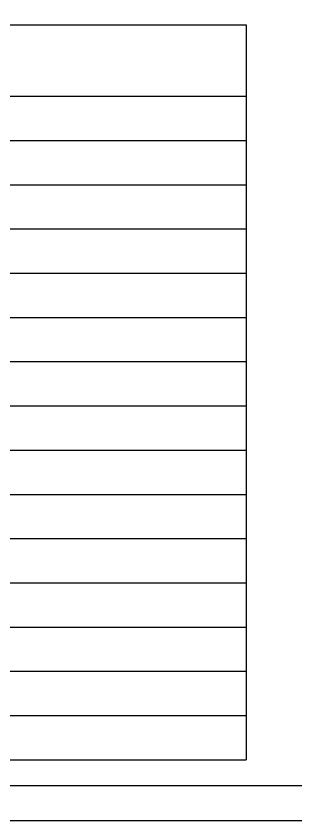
# Model space of a CAD drawing. Header units: millimetres. Extents: x 3552052 to 4144896, y -707811 to -630695.
# Drawn here: x 3980193 to 3982035, y -666235 to -660934 of the extents above; entities that cross this region are included whole.
import ezdxf

# ---------------------------------------------------------------- set-up
doc = ezdxf.new("R2010")
doc.units = ezdxf.units.MM
doc.header["$LTSCALE"] = 6
doc.header["$MEASUREMENT"] = 0
doc.linetypes.add('ACAD_ISO04W100', pattern=[30, 24, -3, 0, -3])
doc.layers.get('0').update_dxf_attribs({"linetype": 'CONTINUOUS', "lineweight": 0})
doc.layers.add('axes', color=40, linetype='ACAD_ISO04W100', lineweight=0)

msp = doc.modelspace()

# ---------------------------------------------------------------- linework, layer by layer
at = {"color": 7, "lineweight": 30}
for points in [[(4004488.3, -634223.7), (4004488.3, -666235.1), (3959407.1, -666235.1), (3959407.1, -634223.7)], [(4004256.4, -634455.5), (4004256.4, -666003.3), (3959638.9, -666003.3), (3959638.9, -634455.5)]]:
    msp.add_lwpolyline(points, close=True, dxfattribs=at)
at = {"layer": 'axes', "color": 7, "linetype": 'ByBlock', "lineweight": -3}
for p, q in [((3976706.8, -661462.2), (3981706.8, -661462.2)), ((3976706.8, -661753.6), (3981706.8, -661753.6)), ((3976706.8, -662044.9), (3981706.8, -662044.9)), ((3976706.8, -662336.2), (3981706.8, -662336.2)), ((3976706.8, -662627.6), (3981706.8, -662627.6)), ((3976706.8, -662918.9), (3981706.8, -662918.9)), ((3976706.8, -663210.2), (3981706.8, -663210.2)), ((3976706.8, -663501.6), (3981706.8, -663501.6)), ((3976706.8, -663792.9), (3981706.8, -663792.9)), ((3976706.8, -664084.3), (3981706.8, -664084.3)), ((3976706.8, -664375.6), (3981706.8, -664375.6)), ((3976706.8, -664666.9), (3981706.8, -664666.9)), ((3976706.8, -664958.3), (3981706.8, -664958.3)), ((3976706.8, -665249.6), (3981706.8, -665249.6)), ((3976706.8, -665540.9), (3981706.8, -665540.9)), ((3976706.8, -665832.3), (3981706.8, -665832.3))]:
    msp.add_line(p, q, dxfattribs=at)
msp.add_lwpolyline([(3976706.8, -665832.3), (3976706.8, -660992.4), (3981706.8, -660992.4), (3981706.8, -665832.3)], dxfattribs=at)

doc.saveas('drawing.dxf')
